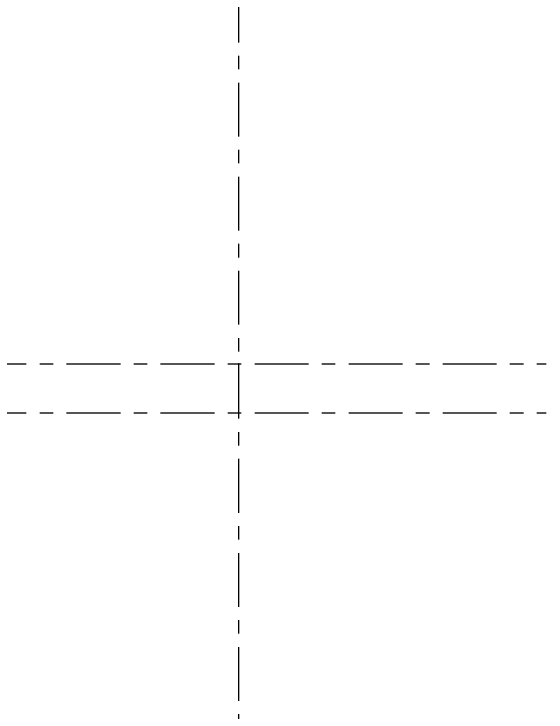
# Model space of a CAD drawing. Header units: millimetres. Extents: x -1379 to 1385823, y -4884429 to 548763.
# Drawn here: x 571066 to 572799, y -2336324 to -2334052 of the extents above; entities that cross this region are included whole.
import ezdxf
from ezdxf.enums import TextEntityAlignment as Align

# ---------------------------------------------------------------- set-up
doc = ezdxf.new("R2010")
doc.units = ezdxf.units.MM
doc.linetypes.add('CENTER', pattern=[50.8, 31.75, -6.35, 6.35, -6.35])
doc.linetypes.add('TA_GL_000.70000', pattern=[1.925, 0.7, -0.175, 0.175, -0.175, 0.7])
for name, color, linetype in [('000 - 0_SYM_DWG_GRIDLINE_MAIN_COLOR_251', 7, 'Continuous'), ('000 - 0_SYM_DWG_SLOPE-SYM_TEXT_COLOR_3', 7, 'Continuous'), ('000 - GRID', 7, 'CENTER')]:
    doc.layers.add(name, color=color, linetype=linetype)
doc.styles.add('ARIAL', font='arial.ttf')
doc.styles.add('TA', font='', dxfattribs={"height": 4.5})
doc.styles.get('TA').set_extended_font_data('Cordia New')

# ---------------------------------------------------------------- blocks, each defined once
blk = doc.blocks.new('*U1841')
at = {"layer": '000 - 0_SYM_DWG_GRIDLINE_MAIN_COLOR_251', "color": 7, "linetype": 'ByBlock', "ltscale": 5}
blk.add_line((20, 0), (-470.6, 0), dxfattribs=at)
at = {"layer": '000 - 0_SYM_DWG_GRIDLINE_MAIN_COLOR_251', "color": 7}
blk.add_point((-450.6, 0), dxfattribs=at)
at = {"color": 7, "style": 'TA', "flags": 1}
blk.add_attdef('LOCATION', (6, -6), '', height=4.5, rotation=270, dxfattribs=at)
blk = doc.blocks.new('*U2273')
at = {"layer": '000 - 0_SYM_DWG_GRIDLINE_MAIN_COLOR_251', "color": 7, "linetype": 'ByBlock', "ltscale": 5}
blk.add_line((10, 0), (-345.735, 0), dxfattribs=at)
at = {"color": 7, "style": 'TA', "flags": 1}
blk.add_attdef('LOCATION', (6, -6), '', height=4.5, rotation=270, dxfattribs=at)
at = {"layer": '000 - 0_SYM_DWG_SLOPE-SYM_TEXT_COLOR_3', "color": 7, "style": 'ARIAL'}
blk.add_attdef('GRID-HEAD', text='', height=4, rotation=90, dxfattribs=at).set_placement((25.6, 0), align=Align.MIDDLE_CENTER)
blk = doc.blocks.new('C-1-IV01_REV00_20260614-170635_ELEVAITON_2_DIMS')
at = {"layer": '000 - GRID', "color": 7, "linetype": 'TA_GL_000.70000'}
for name, p, xscale, yscale, zscale, rotation in [('*U2273', (0, 100000), 50.00000000000004, 50.00000000000004, 50.00000000000004, 270), ('*U1841', (-22530, 109785), 50, 50, 50, 180), ('*U1841', (-22530, 109625), 50, 50, 50, 180)]:
    blk.add_blockref(name, p, dxfattribs=dict(at, xscale=xscale, yscale=yscale, zscale=zscale, rotation=rotation))

msp = doc.modelspace()

# ---------------------------------------------------------------- block references
at = {"color": 7}
msp.add_blockref('C-1-IV01_REV00_20260614-170635_ELEVAITON_2_DIMS', (571798.8, -2444975.4), dxfattribs=at)

doc.saveas('drawing.dxf')
